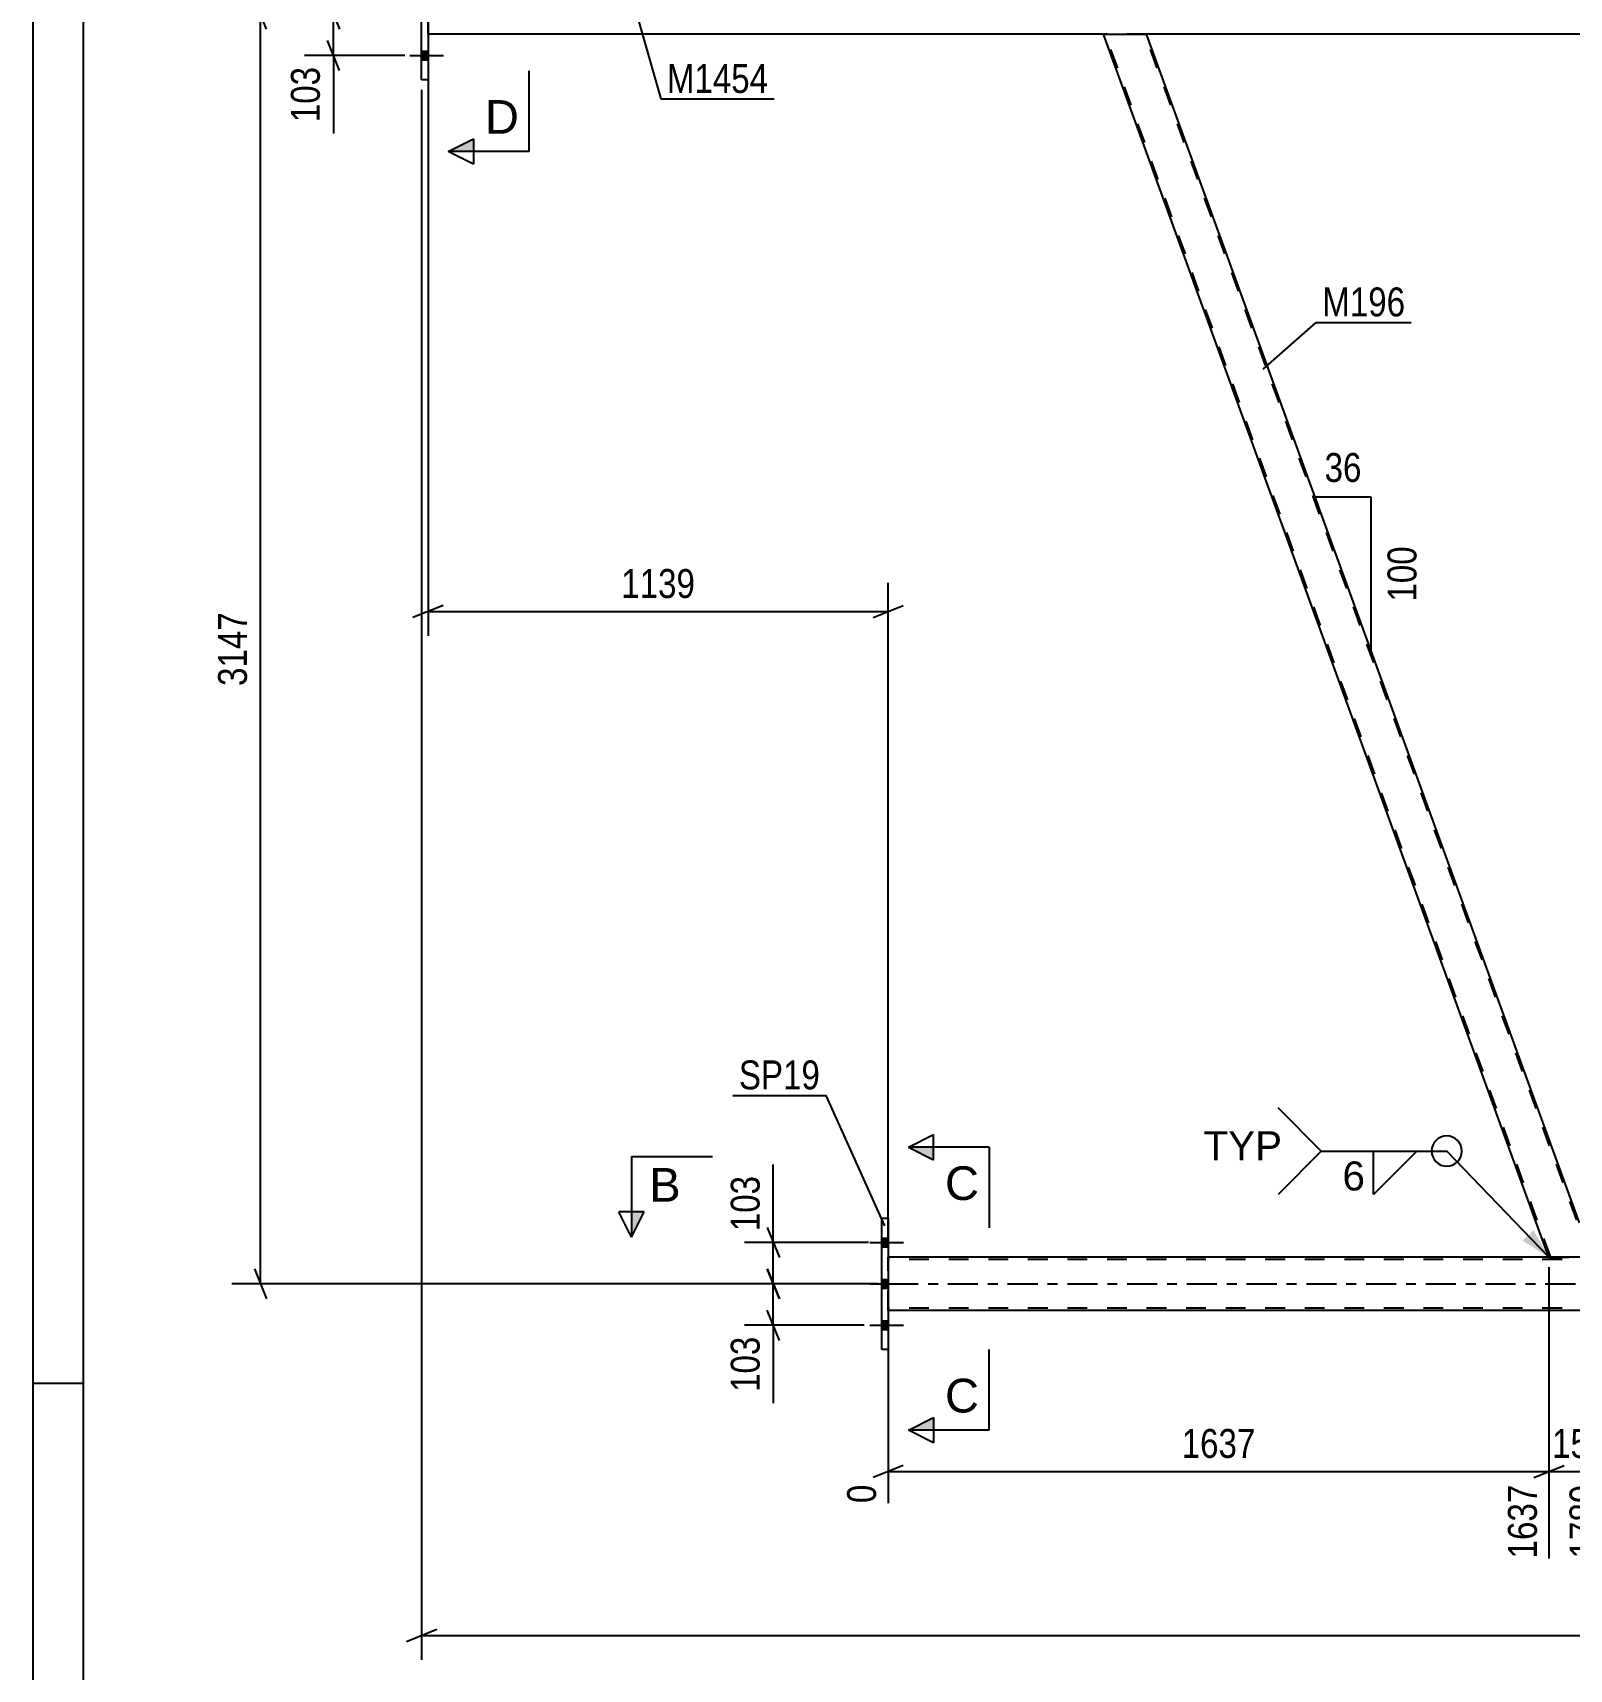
# Model space of a CAD drawing. Header units: millimetres. Extents: x 0 to 841, y 0 to 594.
# Drawn here: x 0 to 152.2, y 269.7 to 431.9 of the extents above; entities that cross this region are included whole.
import ezdxf

# ---------------------------------------------------------------- set-up
doc = ezdxf.new("R2010")
doc.units = ezdxf.units.MM
doc.linetypes.add('DXK_LINE_DOT2', pattern=[3.9198, 1.9599, -1.9599])
doc.linetypes.add('DXK_LINE_DOT3', pattern=[5.9187, 2.979, -0.9799, 0.9799, -0.9799])
doc.styles.add('Arial', font='ARIAL.TTF', dxfattribs={"height": 0.2})
doc.styles.add('Arial Narrow', font='ARIALN.TTF', dxfattribs={"height": 0.2})

# ---------------------------------------------------------------- blocks, each defined once
blk = doc.blocks.new('Unknown-318889158-1133')
at = {"color": 5, "linetype": 'Continuous'}
for p, q in [((0, 594), (0, 0)), ((5, 589), (5, 5)), ((5, 298), (0, 298))]:
    blk.add_line(p, q, dxfattribs=at)
blk = doc.blocks.new('Part-318889158-3296 - 3138')
at = {"color": 2, "linetype": 'Continuous'}
for p, q in [((150.22, 310.52), (106.1, 431.74)), ((106.1, 431.74), (110.36, 431.74)), ((153.23, 313.94), (110.36, 431.74))]:
    blk.add_line(p, q, dxfattribs=at)
at = {"color": 7, "linetype": 'DXK_LINE_DOT2'}
for p, q in [((150.39, 310.52), (106.27, 431.74)), ((154.31, 310.52), (110.19, 431.74)), ((154.48, 310.52), (153.23, 313.94)), ((150.22, 310.52), (154.48, 310.52))]:
    blk.add_line(p, q, dxfattribs=at)
blk = doc.blocks.new('Bolt-318889158-3413 - 3138')
at = {"linetype": 'Continuous'}
for points in [[(39.17, 437.4), (39.17, 438.28), (38.53, 438.28), (38.53, 437.4)], [(39.17, 437.4), (39.17, 438.28), (38.53, 438.28), (38.53, 437.4)], [(39.17, 437.4), (39.17, 438.28), (38.53, 438.28), (38.53, 437.4)], [(39.17, 433.3), (39.17, 434.18), (38.53, 434.18), (38.53, 433.3)], [(39.17, 433.3), (39.17, 434.18), (38.53, 434.18), (38.53, 433.3)], [(39.17, 429.2), (39.17, 430.08), (38.53, 430.08), (38.53, 429.2)], [(39.17, 429.2), (39.17, 430.08), (38.53, 430.08), (38.53, 429.2)], [(39.17, 429.2), (39.17, 430.08), (38.53, 430.08), (38.53, 429.2)]]:
    blk.add_hatch(color=1, dxfattribs=at).paths.add_polyline_path(points)
at = {"color": 1, "linetype": 'Continuous'}
for p, q in [((38.53, 438.28), (39.17, 438.28)), ((38.53, 438.28), (39.17, 438.28)), ((38.53, 438.28), (39.17, 438.28)), ((37.37, 437.84), (40.69, 437.84)), ((37.37, 437.84), (40.69, 437.84)), ((37.37, 437.84), (40.69, 437.84)), ((38.53, 437.4), (39.17, 437.4)), ((38.53, 437.4), (39.17, 437.4)), ((38.53, 437.4), (39.17, 437.4)), ((37.37, 433.74), (40.69, 433.74)), ((37.37, 433.74), (40.69, 433.74)), ((38.53, 434.18), (39.17, 434.18)), ((38.53, 434.18), (39.17, 434.18)), ((38.53, 433.3), (39.17, 433.3)), ((38.53, 433.3), (39.17, 433.3)), ((38.53, 430.08), (39.17, 430.08)), ((38.53, 430.08), (39.17, 430.08)), ((38.53, 430.08), (39.17, 430.08)), ((37.37, 429.64), (40.69, 429.64)), ((37.37, 429.64), (40.69, 429.64)), ((37.37, 429.64), (40.69, 429.64)), ((38.53, 429.2), (39.17, 429.2)), ((38.53, 429.2), (39.17, 429.2)), ((38.53, 429.2), (39.17, 429.2))]:
    blk.add_line(p, q, dxfattribs=at)
blk = doc.blocks.new('Bolt-318889158-3414 - 3138')
at = {"linetype": 'Continuous'}
for points in [[(84.75, 311.54), (84.75, 312.42), (84.11, 312.42), (84.11, 311.54)], [(84.75, 311.54), (84.75, 312.42), (84.11, 312.42), (84.11, 311.54)], [(84.75, 311.54), (84.75, 312.42), (84.11, 312.42), (84.11, 311.54)], [(84.75, 307.44), (84.75, 308.32), (84.11, 308.32), (84.11, 307.44)], [(84.75, 307.44), (84.75, 308.32), (84.11, 308.32), (84.11, 307.44)], [(84.75, 303.34), (84.75, 304.22), (84.11, 304.22), (84.11, 303.34)], [(84.75, 303.34), (84.75, 304.22), (84.11, 304.22), (84.11, 303.34)], [(84.75, 303.34), (84.75, 304.22), (84.11, 304.22), (84.11, 303.34)]]:
    blk.add_hatch(color=1, dxfattribs=at).paths.add_polyline_path(points)
at = {"color": 1, "linetype": 'Continuous'}
for p, q in [((82.95, 311.98), (86.27, 311.98)), ((82.95, 311.98), (86.27, 311.98)), ((82.95, 311.98), (86.27, 311.98)), ((84.11, 312.42), (84.75, 312.42)), ((84.11, 312.42), (84.75, 312.42)), ((84.11, 312.42), (84.75, 312.42)), ((84.11, 311.54), (84.75, 311.54)), ((84.11, 311.54), (84.75, 311.54)), ((84.11, 311.54), (84.75, 311.54)), ((84.11, 308.32), (84.75, 308.32)), ((84.11, 308.32), (84.75, 308.32)), ((82.95, 307.88), (86.27, 307.88)), ((82.95, 307.88), (86.27, 307.88)), ((84.11, 307.44), (84.75, 307.44)), ((84.11, 307.44), (84.75, 307.44)), ((82.95, 303.78), (86.27, 303.78)), ((82.95, 303.78), (86.27, 303.78)), ((82.95, 303.78), (86.27, 303.78)), ((84.11, 304.22), (84.75, 304.22)), ((84.11, 304.22), (84.75, 304.22)), ((84.11, 304.22), (84.75, 304.22)), ((84.11, 303.34), (84.75, 303.34)), ((84.11, 303.34), (84.75, 303.34)), ((84.11, 303.34), (84.75, 303.34))]:
    blk.add_line(p, q, dxfattribs=at)
blk = doc.blocks.new('Part-318889158-3455 - 3138')
at = {"color": 2, "linetype": 'Continuous'}
for p, q in [((38.53, 427.24), (38.53, 440.24)), ((38.53, 440.24), (39.17, 440.24)), ((39.17, 440.24), (39.17, 427.24)), ((39.17, 427.24), (38.53, 427.24))]:
    blk.add_line(p, q, dxfattribs=at)
blk = doc.blocks.new('Part-318889158-3567 - 3138')
at = {"color": 2, "linetype": 'Continuous'}
for p, q in [((231.08, 310.52), (84.75, 310.52)), ((231.08, 305.24), (84.75, 305.24))]:
    blk.add_line(p, q, dxfattribs=at)
at = {"color": 7, "linetype": 'DXK_LINE_DOT2'}
for p, q in [((84.75, 305.24), (84.75, 310.52)), ((770.84, 310.28), (84.75, 310.28)), ((770.84, 305.48), (84.75, 305.48))]:
    blk.add_line(p, q, dxfattribs=at)
at = {"color": 7, "linetype": 'DXK_LINE_DOT3'}
blk.add_line((84.75, 307.88), (770.84, 307.88), dxfattribs=at)
blk = doc.blocks.new('Part-318889158-3594 - 3138')
at = {"color": 2, "linetype": 'Continuous'}
for p, q in [((84.11, 301.38), (84.11, 314.38)), ((84.11, 314.38), (84.75, 314.38)), ((84.75, 314.38), (84.75, 301.38)), ((84.75, 301.38), (84.11, 301.38))]:
    blk.add_line(p, q, dxfattribs=at)
blk = doc.blocks.new('Part-318889158-3696 - 3138')
at = {"color": 7, "linetype": 'DXK_LINE_DOT2'}
for p, q in [((39.17, 431.74), (39.17, 435.74)), ((110.36, 431.74), (106.1, 431.74))]:
    blk.add_line(p, q, dxfattribs=at)
at = {"color": 2, "linetype": 'Continuous'}
for p, q in [((106.1, 431.74), (39.17, 431.74)), ((189.92, 431.74), (110.36, 431.74))]:
    blk.add_line(p, q, dxfattribs=at)
blk = doc.blocks.new('StraightDimension-318889158-4773 - 3138')
at = {"color": 7, "linetype": 'Continuous'}
for p, q in [((29.19, 435.24), (30.39, 432.24)), ((36.87, 433.74), (26.94, 433.74)), ((29.79, 429.64), (29.79, 433.74)), ((30.39, 428.14), (29.19, 431.14)), ((36.87, 429.64), (26.94, 429.64))]:
    blk.add_line(p, q, dxfattribs=at)
at = {"color": 0}
blk.add_wipeout([(29.04, 429.11), (24.84, 429.11), (24.84, 422.43), (29.04, 422.43)], dxfattribs=at)
at = {"color": 7, "linetype": 'Continuous'}
blk.add_line((29.79, 429.64), (29.79, 421.9), dxfattribs=at)
blk.add_line((29.79, 429.64), (29.79, 421.9), dxfattribs=at)
at = {"color": 3, "style": 'Arial Narrow'}
blk.add_text('103', height=2.863, rotation=90.0002, dxfattribs=at).set_placement((28.44, 423.03))
blk = doc.blocks.new('StraightDimension-318889158-20570 - 3138')
at = {"color": 7, "linetype": 'Continuous'}
for p, q in [((150.22, 309.52), (150.22, 280.67)), ((156.32, 309.52), (156.32, 280.67)), ((148.72, 288.68), (151.72, 289.88)), ((150.22, 289.28), (156.32, 289.28)), ((157.82, 289.88), (154.82, 288.68))]:
    blk.add_line(p, q, dxfattribs=at)
at = {"color": 0}
blk.add_wipeout([(156.61, 290.03), (156.61, 294.23), (149.93, 294.23), (149.93, 290.03)], dxfattribs=at)
at = {"color": 0, "linetype": 'Continuous'}
blk.add_wipeout([(155.72, 288.58), (151.52, 288.58), (151.52, 280.07), (155.72, 280.07)], dxfattribs=at)
at = {"color": 3, "style": 'Arial Narrow'}
blk.add_text('153', height=2.863, dxfattribs=at).set_placement((150.53, 290.63))
at = {"color": 3, "linetype": 'Continuous', "style": 'Arial Narrow'}
blk.add_text('1789', height=2.863, rotation=90.0002, dxfattribs=at).set_placement((155.12, 280.67))
blk = doc.blocks.new('AngleDimension-318889158-20847 - 3138')
at = {"color": 7, "linetype": 'Continuous'}
for p, q in [((132.59, 385.87), (127.05, 385.87)), ((132.59, 370.64), (127.05, 385.87)), ((132.59, 370.64), (132.59, 385.87)), ((133.33, 368.61), (132.59, 370.64))]:
    blk.add_line(p, q, dxfattribs=at)
at = {"color": 0}
for points in [[(132.25, 386.77), (132.25, 390.97), (127.39, 390.97), (127.39, 386.77)], [(137.69, 381.6), (133.49, 381.6), (133.49, 374.91), (137.69, 374.91)]]:
    blk.add_wipeout(points, dxfattribs=at)
at = {"color": 3, "style": 'Arial Narrow'}
blk.add_text('36', height=2.863, dxfattribs=at).set_placement((127.99, 387.37))
blk.add_text('100', height=2.863, rotation=90.0002, dxfattribs=at).set_placement((137.09, 375.51))
blk = doc.blocks.new('StraightDimension-318889158-4552 - 3138')
at = {"color": 7, "linetype": 'Continuous'}
for p, q in [((39.17, 430.74), (39.17, 372.12)), ((84.75, 311.52), (84.75, 377.37)), ((40.67, 375.12), (37.67, 373.92)), ((83.25, 373.92), (86.25, 375.12)), ((39.17, 374.52), (84.75, 374.52))]:
    blk.add_line(p, q, dxfattribs=at)
at = {"color": 0}
blk.add_wipeout([(66.22, 375.27), (66.22, 379.47), (57.71, 379.47), (57.71, 375.27)], dxfattribs=at)
at = {"color": 3, "style": 'Arial Narrow'}
blk.add_text('1139', height=2.863, dxfattribs=at).set_placement((58.31, 375.87))
blk = doc.blocks.new('StraightDimension-318889158-4248 - 3138')
at = {"color": 7, "linetype": 'Continuous'}
for p, q in [((23.17, 432.24), (21.97, 435.24)), ((37.53, 433.74), (19.72, 433.74)), ((22.57, 307.88), (22.57, 433.74)), ((21.97, 309.38), (23.17, 306.38)), ((83.75, 307.88), (19.72, 307.88))]:
    blk.add_line(p, q, dxfattribs=at)
at = {"color": 0}
blk.add_wipeout([(21.82, 375.06), (17.62, 375.06), (17.62, 366.55), (21.82, 366.55)], dxfattribs=at)
at = {"color": 3, "style": 'Arial Narrow'}
blk.add_text('3147', height=2.863, rotation=90.0002, dxfattribs=at).set_placement((21.22, 367.15))
blk = doc.blocks.new('StraightDimension-318889158-4509 - 3138')
at = {"color": 7, "linetype": 'Continuous'}
for p, q in [((38.53, 426.24), (38.53, 270.61)), ((40.03, 273.61), (37.03, 272.41)), ((38.53, 273.01), (781.7, 273.01))]:
    blk.add_line(p, q, dxfattribs=at)
blk = doc.blocks.new('StraightDimension-318889158-4864 - 3138')
at = {"color": 7, "linetype": 'Continuous'}
for p, q in [((72.77, 313.48), (73.97, 310.48)), ((82.81, 311.98), (70.52, 311.98)), ((73.37, 307.88), (73.37, 311.98)), ((73.97, 306.38), (72.77, 309.38)), ((82.81, 307.88), (70.52, 307.88))]:
    blk.add_line(p, q, dxfattribs=at)
at = {"color": 0}
blk.add_wipeout([(72.62, 319.19), (68.42, 319.19), (68.42, 312.5), (72.62, 312.5)], dxfattribs=at)
at = {"color": 7, "linetype": 'Continuous'}
blk.add_line((73.37, 311.98), (73.37, 319.71), dxfattribs=at)
blk.add_line((73.37, 311.98), (73.37, 319.71), dxfattribs=at)
at = {"color": 3, "style": 'Arial Narrow'}
blk.add_text('103', height=2.863, rotation=90.0002, dxfattribs=at).set_placement((72.02, 313.1))
blk = doc.blocks.new('StraightDimension-318889158-4877 - 3138')
at = {"color": 7, "linetype": 'Continuous'}
for p, q in [((72.77, 309.38), (73.97, 306.38)), ((82.81, 307.88), (70.52, 307.88)), ((73.37, 303.78), (73.37, 307.88)), ((73.97, 302.28), (72.77, 305.28)), ((82.37, 303.78), (70.52, 303.78))]:
    blk.add_line(p, q, dxfattribs=at)
at = {"color": 0}
blk.add_wipeout([(72.62, 303.25), (68.42, 303.25), (68.42, 296.57), (72.62, 296.57)], dxfattribs=at)
at = {"color": 7, "linetype": 'Continuous'}
blk.add_line((73.37, 303.78), (73.37, 296.04), dxfattribs=at)
blk.add_line((73.37, 303.78), (73.37, 296.04), dxfattribs=at)
at = {"color": 3, "style": 'Arial Narrow'}
blk.add_text('103', height=2.863, rotation=90.0002, dxfattribs=at).set_placement((72.02, 297.17))
blk = doc.blocks.new('StraightDimension-318889158-20571 - 3138')
at = {"color": 7, "linetype": 'Continuous'}
for p, q in [((150.22, 309.52), (150.22, 280.67)), ((84.75, 304.24), (84.75, 286.15)), ((86.25, 289.88), (83.25, 288.68)), ((84.75, 289.28), (150.22, 289.28)), ((148.72, 288.68), (151.72, 289.88))]:
    blk.add_line(p, q, dxfattribs=at)
at = {"color": 0}
blk.add_wipeout([(121.74, 290.03), (121.74, 294.23), (113.23, 294.23), (113.23, 290.03)], dxfattribs=at)
at = {"color": 0, "linetype": 'Continuous'}
for points in [[(84.15, 288.58), (79.95, 288.58), (79.95, 285.55), (84.15, 285.55)], [(149.62, 288.58), (145.42, 288.58), (145.42, 280.07), (149.62, 280.07)]]:
    blk.add_wipeout(points, dxfattribs=at)
at = {"color": 3, "style": 'Arial Narrow'}
blk.add_text('1637', height=2.863, dxfattribs=at).set_placement((113.83, 290.63))
at = {"color": 3, "linetype": 'Continuous', "style": 'Arial Narrow'}
for s, height, p in [('0', 2.86, (83.55, 286.15)), ('1637', 2.863, (149.02, 280.67))]:
    blk.add_text(s, height=height, rotation=90.0002, dxfattribs=at).set_placement(p)
blk = doc.blocks.new('Mark-318889158-3239 - 3138')
at = {"color": 0}
blk.add_wipeout([(72.87, 425.93), (72.87, 428.93), (62.82, 428.93), (62.82, 425.93)], dxfattribs=at)
blk.add_wipeout([(72.87, 425.93), (72.87, 428.93), (62.82, 428.93), (62.82, 425.93)], dxfattribs=at)
at = {"color": 30, "linetype": 'Continuous'}
for p, q in [((58.51, 438.44), (62.22, 425.33)), ((62.22, 425.33), (73.47, 425.33))]:
    blk.add_line(p, q, dxfattribs=at)
at = {"color": 3, "style": 'Arial Narrow'}
blk.add_text('M1454', height=2.863, dxfattribs=at).set_placement((62.82, 425.93))
blk = doc.blocks.new('Mark-318889158-3292 - 3138')
at = {"color": 0}
blk.add_wipeout([(135.98, 403.78), (135.98, 406.78), (127.76, 406.78), (127.76, 403.78)], dxfattribs=at)
blk.add_wipeout([(135.98, 403.78), (135.98, 406.78), (127.76, 406.78), (127.76, 403.78)], dxfattribs=at)
at = {"color": 30, "linetype": 'Continuous'}
for p, q in [((121.91, 398.54), (127.16, 403.18)), ((127.16, 403.18), (136.58, 403.18))]:
    blk.add_line(p, q, dxfattribs=at)
at = {"color": 3, "style": 'Arial Narrow'}
blk.add_text('M196', height=2.863, dxfattribs=at).set_placement((127.76, 403.78))
blk = doc.blocks.new('SectionMark-318889158-4926 - 3138')
at = {"linetype": 'Continuous'}
for points in [[(89.25, 321.44), (89.25, 320.19), (86.75, 321.44)], [(89.25, 294.63), (89.25, 293.38), (86.75, 293.38)]]:
    blk.add_hatch(color=6, dxfattribs=at).paths.add_polyline_path(points)
at = {"color": 6, "linetype": 'Continuous'}
for p, q in [((86.75, 321.44), (89.25, 322.69)), ((94.75, 321.44), (86.75, 321.44)), ((86.75, 321.44), (89.25, 320.19)), ((89.25, 320.19), (89.25, 322.69)), ((94.75, 321.44), (94.75, 313.44)), ((94.75, 293.38), (94.75, 301.38)), ((86.75, 293.38), (89.25, 294.63)), ((89.25, 294.63), (89.25, 292.13)), ((94.75, 293.38), (86.75, 293.38)), ((89.25, 292.13), (86.75, 293.38))]:
    blk.add_line(p, q, dxfattribs=at)
at = {"color": 0, "linetype": 'Continuous'}
for points in [[(93.75, 316.19), (93.75, 319.69), (90.38, 319.69), (90.38, 316.19)], [(93.75, 295.13), (93.75, 298.63), (90.38, 298.63), (90.38, 295.13)]]:
    blk.add_wipeout(points, dxfattribs=at)
at = {"color": 3, "linetype": 'Continuous', "style": 'Arial'}
for p in [(90.38, 316.19), (90.38, 295.13)]:
    blk.add_text('C', height=3.34, dxfattribs=at).set_placement(p)
blk = doc.blocks.new('Mark-318889158-3590 - 3138')
at = {"color": 0}
blk.add_wipeout([(78, 327.16), (78, 330.16), (69.96, 330.16), (69.96, 327.16)], dxfattribs=at)
blk.add_wipeout([(78, 327.16), (78, 330.16), (69.96, 330.16), (69.96, 327.16)], dxfattribs=at)
at = {"color": 30, "linetype": 'Continuous'}
for p in [(69.36, 326.56), (84.42, 313.62)]:
    blk.add_line(p, (78.6, 326.56), dxfattribs=at)
at = {"color": 3, "style": 'Arial Narrow'}
blk.add_text('SP19', height=2.863, dxfattribs=at).set_placement((69.96, 327.16))
blk = doc.blocks.new('SectionMark-318889158-4892 - 3138')
at = {"linetype": 'Continuous'}
for points in [[(43.67, 451.59), (43.67, 450.34), (41.17, 451.59)], [(43.67, 421.38), (43.67, 420.13), (41.17, 420.13)]]:
    blk.add_hatch(color=6, dxfattribs=at).paths.add_polyline_path(points)
at = {"color": 6, "linetype": 'Continuous'}
for p, q in [((41.17, 451.59), (43.67, 452.84)), ((43.67, 450.34), (43.67, 452.84)), ((49.17, 451.59), (41.17, 451.59)), ((41.17, 451.59), (43.67, 450.34)), ((49.17, 451.59), (49.17, 443.59)), ((49.17, 420.13), (49.17, 428.13)), ((41.17, 420.13), (43.67, 421.38)), ((43.67, 421.38), (43.67, 418.88)), ((49.17, 420.13), (41.17, 420.13)), ((43.67, 418.88), (41.17, 420.13))]:
    blk.add_line(p, q, dxfattribs=at)
at = {"color": 0, "linetype": 'Continuous'}
for points in [[(48.17, 446.34), (48.17, 449.84), (44.8, 449.84), (44.8, 446.34)], [(48.17, 421.88), (48.17, 425.38), (44.8, 425.38), (44.8, 421.88)]]:
    blk.add_wipeout(points, dxfattribs=at)
at = {"color": 3, "linetype": 'Continuous', "style": 'Arial'}
for p in [(44.8, 446.34), (44.8, 421.88)]:
    blk.add_text('D', height=3.34, dxfattribs=at).set_placement(p)
blk = doc.blocks.new('SectionMark-318889158-4928 - 3138')
at = {"linetype": 'Continuous'}
blk.add_hatch(color=6, dxfattribs=at).paths.add_polyline_path([(59.33, 315.02), (60.58, 315.02), (59.33, 312.52)])
at = {"color": 6, "linetype": 'Continuous'}
for p, q in [((59.33, 320.52), (67.33, 320.52)), ((59.33, 320.52), (59.33, 312.52)), ((59.33, 312.52), (58.08, 315.02)), ((60.58, 315.02), (58.08, 315.02)), ((59.33, 312.52), (60.58, 315.02))]:
    blk.add_line(p, q, dxfattribs=at)
at = {"color": 0, "linetype": 'Continuous'}
blk.add_wipeout([(64.19, 316.02), (64.19, 319.52), (61.08, 319.52), (61.08, 316.02)], dxfattribs=at)
at = {"color": 3, "linetype": 'Continuous', "style": 'Arial'}
blk.add_text('B', height=3.34, dxfattribs=at).set_placement((61.08, 316.02))
blk = doc.blocks.new('WeldMark-318889158-4936 - 3138')
at = {"linetype": 'Continuous'}
blk.add_hatch(color=30, dxfattribs=at).paths.add_polyline_path([(148.68, 313.2), (150.22, 310.52), (147.6, 312.16)])
at = {"color": 3, "linetype": 'Continuous'}
for q in [(123.38, 325.32), (123.38, 316.75)]:
    blk.add_line((127.66, 321.04), q, dxfattribs=at)
at = {"color": 30, "linetype": 'Continuous'}
blk.add_line((150.22, 310.52), (140.09, 321.04), dxfattribs=at)
at = {"color": 3, "linetype": 'Continuous'}
for start, end in [(90, 270), (270, 90)]:
    blk.add_arc((140.09, 321.04), 1.5, start, end, dxfattribs=at)
at = {"color": 0}
blk.add_wipeout([(132.19, 316.94), (132.19, 320.34), (129.56, 320.34), (129.56, 316.94)], dxfattribs=at)
at = {"color": 30, "linetype": 'Continuous'}
blk.add_line((127.66, 321.04), (140.09, 321.04), dxfattribs=at)
at = {"color": 3, "linetype": 'Continuous'}
for p, q in [((132.84, 321.04), (137.13, 321.04)), ((137.13, 321.04), (132.84, 316.75)), ((132.84, 316.75), (132.84, 321.04))]:
    blk.add_line(p, q, dxfattribs=at)
at = {"color": 3, "style": 'Arial'}
blk.add_text('6', height=2.87, dxfattribs=at).set_placement((129.76, 317.14))
at = {"color": 0, "linetype": 'Continuous'}
blk.add_wipeout([(123.76, 320.14), (123.76, 323.14), (115.99, 323.14), (115.99, 320.14)], dxfattribs=at)
blk.add_wipeout([(123.76, 320.14), (123.76, 323.14), (115.99, 323.14), (115.99, 320.14)], dxfattribs=at)
at = {"color": 3, "linetype": 'Continuous', "style": 'Arial'}
blk.add_text('TYP', height=2.865, dxfattribs=at).set_placement((115.99, 320.14))

msp = doc.modelspace()

# ---------------------------------------------------------------- block references
for name in ['Unknown-318889158-1133', 'Part-318889158-3455 - 3138', 'Bolt-318889158-3413 - 3138', 'Part-318889158-3696 - 3138', 'Part-318889158-3296 - 3138', 'Part-318889158-3594 - 3138', 'Bolt-318889158-3414 - 3138', 'Part-318889158-3567 - 3138']:
    msp.add_blockref(name, (0, 0))

# ---------------------------------------------------------------- next in the draw order: block references
for name in ['StraightDimension-318889158-4773 - 3138', 'AngleDimension-318889158-20847 - 3138', 'StraightDimension-318889158-20570 - 3138']:
    msp.add_blockref(name, (0, 0))

# ---------------------------------------------------------------- next in the draw order: block references
msp.add_blockref('StraightDimension-318889158-4552 - 3138', (0, 0))

# ---------------------------------------------------------------- next in the draw order: block references
msp.add_blockref('StraightDimension-318889158-4248 - 3138', (0, 0))

# ---------------------------------------------------------------- next in the draw order: block references
msp.add_blockref('StraightDimension-318889158-4509 - 3138', (0, 0))

# ---------------------------------------------------------------- next in the draw order: block references
for name in ['SectionMark-318889158-4892 - 3138', 'Mark-318889158-3239 - 3138', 'Mark-318889158-3292 - 3138', 'StraightDimension-318889158-4864 - 3138']:
    msp.add_blockref(name, (0, 0))

# ---------------------------------------------------------------- next in the draw order: block references
for name in ['Mark-318889158-3590 - 3138', 'StraightDimension-318889158-4877 - 3138']:
    msp.add_blockref(name, (0, 0))

# ---------------------------------------------------------------- next in the draw order: block references
msp.add_blockref('StraightDimension-318889158-20571 - 3138', (0, 0))

# ---------------------------------------------------------------- next in the draw order: block references
msp.add_blockref('SectionMark-318889158-4926 - 3138', (0, 0))

# ---------------------------------------------------------------- next in the draw order: block references
msp.add_blockref('SectionMark-318889158-4928 - 3138', (0, 0))

# ---------------------------------------------------------------- next in the draw order: block references
msp.add_blockref('WeldMark-318889158-4936 - 3138', (0, 0))

doc.saveas('drawing.dxf')
